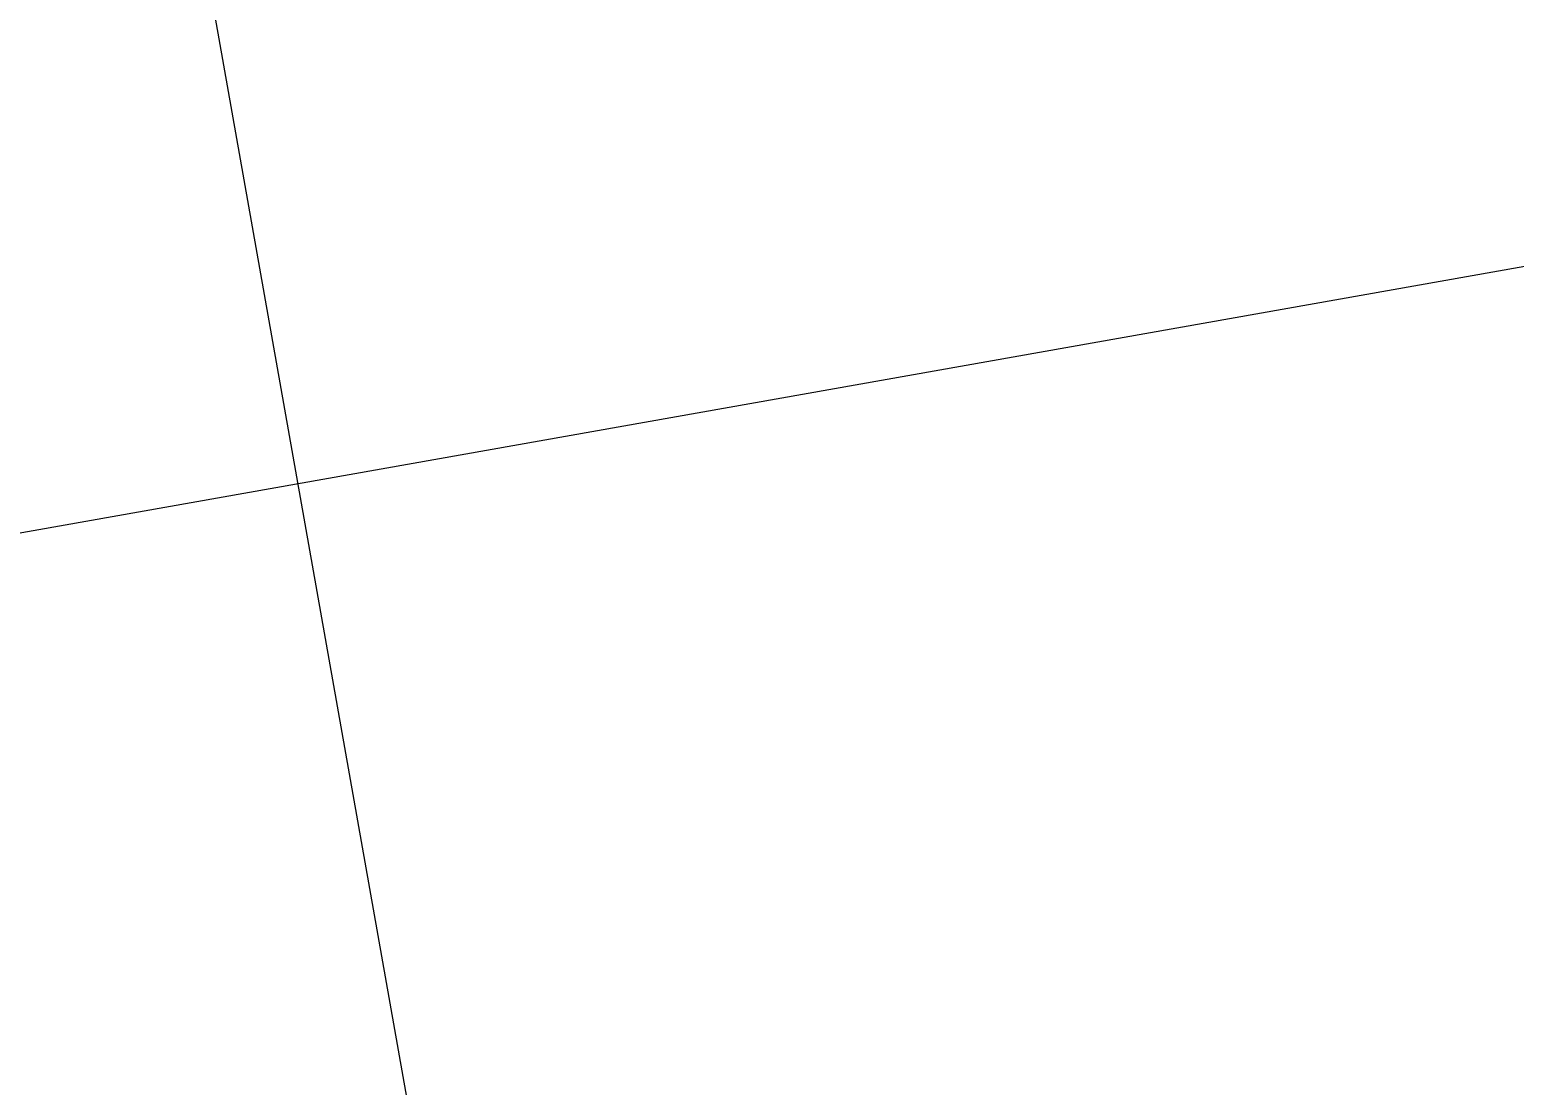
# Model space of a CAD drawing. Header units: millimetres. Extents: x -13407 to 8062823, y -2611 to 109271.
# Drawn here: x 15221.356 to 15226.098, y 50773.837 to 50777.209 of the extents above; entities that cross this region are included whole.
import ezdxf
from ezdxf import colors
from ezdxf.entities.mleader import LeaderData, LeaderLine
from ezdxf.math import Vec2, Vec3

# ---------------------------------------------------------------- set-up
doc = ezdxf.new("R2010")
doc.units = ezdxf.units.MM
for name, color, linetype, lineweight in [('АР_Отметки', 250, 'Continuous', 15), ('АР_Перегородки витражные', 152, 'Continuous', 13), ('АР_Размеры', 175, 'Continuous', 9), ('АР_Размеры дверей', 15, 'Continuous', 0), ('АР_Сущ Несущая стена', 202, 'Continuous', 30)]:
    doc.layers.add(name, color=color, linetype=linetype, lineweight=lineweight)
doc.styles.add('ISOCPEUR', font='isocpeur.ttf', dxfattribs={"width": 0.7})

# ---------------------------------------------------------------- blocks, each defined once
blk = doc.blocks.new('_DotSmall')
at = {"color": 0, "linetype": 'ByBlock', "const_width": 0.5}
blk.add_lwpolyline([(-0.0625, 0, 1), (0.0625, 0, 1)], format="xyb", close=True, dxfattribs=at)
blk = doc.blocks.new('стойка витр.')
at = {"lineweight": 0, "ltscale": 100, "transparency": 33554687}
blk.add_lwpolyline([(-3.9536, -35.6512), (88.6152, -0.5483), (89.1814, 0.7095), (67.1847, 58.7163)], dxfattribs=at)
blk = doc.blocks.new('A$Cf7573d2c')
at = {"color": 5, "lineweight": 0, "ltscale": 100, "transparency": 33554687}
blk.add_lwpolyline([(63.6511, -69.9274), (44.6751, 27.238), (43.5309, 28.0084), (-17.3563, 16.1173)], dxfattribs=at)
at = {"layer": 'АР_Перегородки витражные', "rotation": 80.28340479355269}
blk.add_blockref('стойка витр.', (29.1786, -60.0134), dxfattribs=at)
blk = doc.blocks.new('A$Cec9b444d')
at = {"color": 241, "ltscale": 100, "true_color": 0xf7abae, "rotation": 359}
blk.add_blockref('A$Cf7573d2c', (-2406.3429, -6569.6697), dxfattribs=at)

msp = doc.modelspace()

# ---------------------------------------------------------------- linework, layer by layer
at = {"layer": 'АР_Размеры', "color": 5, "lineweight": 0, "ltscale": 100, "transparency": 33554687}
msp.add_lwpolyline([(15207.3989, 50773.1334), (15230.0182, 50777.1423), (15231.1489, 50776.3522), (15236.3406, 50747.0597)], dxfattribs=at)
msp.add_lwpolyline([(15207.3989, 50773.1334), (15230.0182, 50777.1423), (15231.1489, 50776.3522), (15236.3406, 50747.0597)], dxfattribs=at)
msp.add_lwpolyline([(15207.3989, 50773.1334), (15230.0182, 50777.1423), (15231.1489, 50776.3522), (15236.3406, 50747.0597)], dxfattribs=at)
msp.add_lwpolyline([(15207.3989, 50773.1334), (15230.0182, 50777.1423), (15231.1489, 50776.3522), (15236.3406, 50747.0597)], dxfattribs=at)
msp.add_lwpolyline([(15207.3989, 50773.1334), (15230.0182, 50777.1423), (15231.1489, 50776.3522), (15236.3406, 50747.0597)], dxfattribs=at)
msp.add_lwpolyline([(15207.3989, 50773.1334), (15230.0182, 50777.1423), (15231.1489, 50776.3522), (15236.3406, 50747.0597)], dxfattribs=at)
msp.add_lwpolyline([(15207.3989, 50773.1334), (15230.0182, 50777.1423), (15231.1489, 50776.3522), (15236.3406, 50747.0597)], dxfattribs=at)
msp.add_lwpolyline([(15207.3989, 50773.1334), (15230.0182, 50777.1423), (15231.1489, 50776.3522), (15236.3406, 50747.0597)], dxfattribs=at)
msp.add_lwpolyline([(15207.3989, 50773.1334), (15230.0182, 50777.1423), (15231.1489, 50776.3522), (15236.3406, 50747.0597)], dxfattribs=at)
msp.add_lwpolyline([(15207.3989, 50773.1334), (15230.0182, 50777.1423), (15231.1489, 50776.3522), (15236.3406, 50747.0597)], dxfattribs=at)
msp.add_lwpolyline([(15207.3989, 50773.1334), (15230.0182, 50777.1423), (15231.1489, 50776.3522), (15236.3406, 50747.0597)], dxfattribs=at)
msp.add_lwpolyline([(15207.3989, 50773.1334), (15230.0182, 50777.1423), (15231.1489, 50776.3522), (15236.3406, 50747.0597)], dxfattribs=at)
msp.add_lwpolyline([(15207.3989, 50773.1334), (15230.0182, 50777.1423), (15231.1489, 50776.3522), (15236.3406, 50747.0597)], dxfattribs=at)
msp.add_lwpolyline([(15207.3989, 50773.1334), (15230.0182, 50777.1423), (15231.1489, 50776.3522), (15236.3406, 50747.0597)], dxfattribs=at)
msp.add_lwpolyline([(15207.3989, 50773.1334), (15230.0182, 50777.1423), (15231.1489, 50776.3522), (15236.3406, 50747.0597)], dxfattribs=at)
msp.add_lwpolyline([(15207.3989, 50773.1334), (15230.0182, 50777.1423), (15231.1489, 50776.3522), (15236.3406, 50747.0597)], dxfattribs=at)
msp.add_lwpolyline([(15207.3989, 50773.1334), (15230.0182, 50777.1423), (15231.1489, 50776.3522), (15236.3406, 50747.0597)], dxfattribs=at)
msp.add_lwpolyline([(15207.3989, 50773.1334), (15230.0182, 50777.1423), (15231.1489, 50776.3522), (15236.3406, 50747.0597)], dxfattribs=at)
msp.add_lwpolyline([(15207.3989, 50773.1334), (15230.0182, 50777.1423), (15231.1489, 50776.3522), (15236.3406, 50747.0597)], dxfattribs=at)
msp.add_lwpolyline([(15207.3989, 50773.1334), (15230.0182, 50777.1423), (15231.1489, 50776.3522), (15236.3406, 50747.0597)], dxfattribs=at)
msp.add_lwpolyline([(15207.3989, 50773.1334), (15230.0182, 50777.1423), (15231.1489, 50776.3522), (15236.3406, 50747.0597)], dxfattribs=at)
msp.add_lwpolyline([(15207.3989, 50773.1334), (15230.0182, 50777.1423), (15231.1489, 50776.3522), (15236.3406, 50747.0597)], dxfattribs=at)
msp.add_lwpolyline([(15207.3989, 50773.1334), (15230.0182, 50777.1423), (15231.1489, 50776.3522), (15236.3406, 50747.0597)], dxfattribs=at)
msp.add_lwpolyline([(15207.3989, 50773.1334), (15230.0182, 50777.1423), (15231.1489, 50776.3522), (15236.3406, 50747.0597)], dxfattribs=at)
msp.add_lwpolyline([(15207.3989, 50773.1334), (15230.0182, 50777.1423), (15231.1489, 50776.3522), (15236.3406, 50747.0597)], dxfattribs=at)
msp.add_lwpolyline([(15207.3989, 50773.1334), (15230.0182, 50777.1423), (15231.1489, 50776.3522), (15236.3406, 50747.0597)], dxfattribs=at)
msp.add_lwpolyline([(15207.3989, 50773.1334), (15230.0182, 50777.1423), (15231.1489, 50776.3522), (15236.3406, 50747.0597)], dxfattribs=at)
msp.add_lwpolyline([(15207.3989, 50773.1334), (15230.0182, 50777.1423), (15231.1489, 50776.3522), (15236.3406, 50747.0597)], dxfattribs=at)
msp.add_lwpolyline([(15207.3989, 50773.1334), (15230.0182, 50777.1423), (15231.1489, 50776.3522), (15236.3406, 50747.0597)], dxfattribs=at)
msp.add_lwpolyline([(15207.3989, 50773.1334), (15230.0182, 50777.1423), (15231.1489, 50776.3522), (15236.3406, 50747.0597)], dxfattribs=at)
msp.add_lwpolyline([(15207.3989, 50773.1334), (15230.0182, 50777.1423), (15231.1489, 50776.3522), (15236.3406, 50747.0597)], dxfattribs=at)
msp.add_lwpolyline([(15207.3989, 50773.1334), (15230.0182, 50777.1423), (15231.1489, 50776.3522), (15236.3406, 50747.0597)], dxfattribs=at)
msp.add_lwpolyline([(15207.3989, 50773.1334), (15230.0182, 50777.1423), (15231.1489, 50776.3522), (15236.3406, 50747.0597)], dxfattribs=at)
msp.add_lwpolyline([(15207.3989, 50773.1334), (15230.0182, 50777.1423), (15231.1489, 50776.3522), (15236.3406, 50747.0597)], dxfattribs=at)
msp.add_lwpolyline([(15207.3989, 50773.1334), (15230.0182, 50777.1423), (15231.1489, 50776.3522), (15236.3406, 50747.0597)], dxfattribs=at)
msp.add_lwpolyline([(15207.3989, 50773.1334), (15230.0182, 50777.1423), (15231.1489, 50776.3522), (15236.3406, 50747.0597)], dxfattribs=at)
msp.add_lwpolyline([(15207.3989, 50773.1334), (15230.0182, 50777.1423), (15231.1489, 50776.3522), (15236.3406, 50747.0597)], dxfattribs=at)
msp.add_lwpolyline([(15207.3989, 50773.1334), (15230.0182, 50777.1423), (15231.1489, 50776.3522), (15236.3406, 50747.0597)], dxfattribs=at)
msp.add_lwpolyline([(15207.3989, 50773.1334), (15230.0182, 50777.1423), (15231.1489, 50776.3522), (15236.3406, 50747.0597)], dxfattribs=at)
msp.add_lwpolyline([(15207.3989, 50773.1334), (15230.0182, 50777.1423), (15231.1489, 50776.3522), (15236.3406, 50747.0597)], dxfattribs=at)
msp.add_lwpolyline([(15207.3989, 50773.1334), (15230.0182, 50777.1423), (15231.1489, 50776.3522), (15236.3406, 50747.0597)], dxfattribs=at)
msp.add_lwpolyline([(15207.3989, 50773.1334), (15230.0182, 50777.1423), (15231.1489, 50776.3522), (15236.3406, 50747.0597)], dxfattribs=at)
msp.add_lwpolyline([(15207.3989, 50773.1334), (15230.0182, 50777.1423), (15231.1489, 50776.3522), (15236.3406, 50747.0597)], dxfattribs=at)
msp.add_lwpolyline([(15207.3989, 50773.1334), (15230.0182, 50777.1423), (15231.1489, 50776.3522), (15236.3406, 50747.0597)], dxfattribs=at)
msp.add_lwpolyline([(15207.3989, 50773.1334), (15230.0182, 50777.1423), (15231.1489, 50776.3522), (15236.3406, 50747.0597)], dxfattribs=at)
msp.add_lwpolyline([(15207.3989, 50773.1334), (15230.0182, 50777.1423), (15231.1489, 50776.3522), (15236.3406, 50747.0597)], dxfattribs=at)
msp.add_lwpolyline([(15207.3989, 50773.1334), (15230.0182, 50777.1423), (15231.1489, 50776.3522), (15236.3406, 50747.0597)], dxfattribs=at)
msp.add_lwpolyline([(15207.3989, 50773.1334), (15230.0182, 50777.1423), (15231.1489, 50776.3522), (15236.3406, 50747.0597)], dxfattribs=at)
msp.add_lwpolyline([(15207.3989, 50773.1334), (15230.0182, 50777.1423), (15231.1489, 50776.3522), (15236.3406, 50747.0597)], dxfattribs=at)
msp.add_lwpolyline([(15207.3989, 50773.1334), (15230.0182, 50777.1423), (15231.1489, 50776.3522), (15236.3406, 50747.0597)], dxfattribs=at)
msp.add_lwpolyline([(15207.3989, 50773.1334), (15230.0182, 50777.1423), (15231.1489, 50776.3522), (15236.3406, 50747.0597)], dxfattribs=at)
msp.add_lwpolyline([(15207.3989, 50773.1334), (15230.0182, 50777.1423), (15231.1489, 50776.3522), (15236.3406, 50747.0597)], dxfattribs=at)
msp.add_lwpolyline([(15207.3989, 50773.1334), (15230.0182, 50777.1423), (15231.1489, 50776.3522), (15236.3406, 50747.0597)], dxfattribs=at)
msp.add_lwpolyline([(15207.3989, 50773.1334), (15230.0182, 50777.1423), (15231.1489, 50776.3522), (15236.3406, 50747.0597)], dxfattribs=at)
msp.add_lwpolyline([(15207.3989, 50773.1334), (15230.0182, 50777.1423), (15231.1489, 50776.3522), (15236.3406, 50747.0597)], dxfattribs=at)
msp.add_lwpolyline([(15207.3989, 50773.1334), (15230.0182, 50777.1423), (15231.1489, 50776.3522), (15236.3406, 50747.0597)], dxfattribs=at)
msp.add_lwpolyline([(15207.3989, 50773.1334), (15230.0182, 50777.1423), (15231.1489, 50776.3522), (15236.3406, 50747.0597)], dxfattribs=at)
msp.add_lwpolyline([(15207.3989, 50773.1334), (15230.0182, 50777.1423), (15231.1489, 50776.3522), (15236.3406, 50747.0597)], dxfattribs=at)
msp.add_lwpolyline([(15207.3989, 50773.1334), (15230.0182, 50777.1423), (15231.1489, 50776.3522), (15236.3406, 50747.0597)], dxfattribs=at)
msp.add_lwpolyline([(15207.3989, 50773.1334), (15230.0182, 50777.1423), (15231.1489, 50776.3522), (15236.3406, 50747.0597)], dxfattribs=at)
msp.add_lwpolyline([(15207.3989, 50773.1334), (15230.0182, 50777.1423), (15231.1489, 50776.3522), (15236.3406, 50747.0597)], dxfattribs=at)
msp.add_lwpolyline([(15207.3989, 50773.1334), (15230.0182, 50777.1423), (15231.1489, 50776.3522), (15236.3406, 50747.0597)], dxfattribs=at)
msp.add_lwpolyline([(15207.3989, 50773.1334), (15230.0182, 50777.1423), (15231.1489, 50776.3522), (15236.3406, 50747.0597)], dxfattribs=at)
msp.add_lwpolyline([(15207.3989, 50773.1334), (15230.0182, 50777.1423), (15231.1489, 50776.3522), (15236.3406, 50747.0597)], dxfattribs=at)
msp.add_lwpolyline([(15207.3989, 50773.1334), (15230.0182, 50777.1423), (15231.1489, 50776.3522), (15236.3406, 50747.0597)], dxfattribs=at)
msp.add_lwpolyline([(15207.3989, 50773.1334), (15230.0182, 50777.1423), (15231.1489, 50776.3522), (15236.3406, 50747.0597)], dxfattribs=at)
msp.add_lwpolyline([(15207.3989, 50773.1334), (15230.0182, 50777.1423), (15231.1489, 50776.3522), (15236.3406, 50747.0597)], dxfattribs=at)
msp.add_lwpolyline([(15207.3989, 50773.1334), (15230.0182, 50777.1423), (15231.1489, 50776.3522), (15236.3406, 50747.0597)], dxfattribs=at)
msp.add_lwpolyline([(15207.3989, 50773.1334), (15230.0182, 50777.1423), (15231.1489, 50776.3522), (15236.3406, 50747.0597)], dxfattribs=at)
msp.add_lwpolyline([(15207.3989, 50773.1334), (15230.0182, 50777.1423), (15231.1489, 50776.3522), (15236.3406, 50747.0597)], dxfattribs=at)
msp.add_lwpolyline([(15207.3989, 50773.1334), (15230.0182, 50777.1423), (15231.1489, 50776.3522), (15236.3406, 50747.0597)], dxfattribs=at)
msp.add_lwpolyline([(15207.3989, 50773.1334), (15230.0182, 50777.1423), (15231.1489, 50776.3522), (15236.3406, 50747.0597)], dxfattribs=at)
msp.add_lwpolyline([(15207.3989, 50773.1334), (15230.0182, 50777.1423), (15231.1489, 50776.3522), (15236.3406, 50747.0597)], dxfattribs=at)
msp.add_lwpolyline([(15207.3989, 50773.1334), (15230.0182, 50777.1423), (15231.1489, 50776.3522), (15236.3406, 50747.0597)], dxfattribs=at)
msp.add_lwpolyline([(15207.3989, 50773.1334), (15230.0182, 50777.1423), (15231.1489, 50776.3522), (15236.3406, 50747.0597)], dxfattribs=at)
msp.add_lwpolyline([(15207.3989, 50773.1334), (15230.0182, 50777.1423), (15231.1489, 50776.3522), (15236.3406, 50747.0597)], dxfattribs=at)
msp.add_lwpolyline([(15207.3989, 50773.1334), (15230.0182, 50777.1423), (15231.1489, 50776.3522), (15236.3406, 50747.0597)], dxfattribs=at)
msp.add_lwpolyline([(15207.3989, 50773.1334), (15230.0182, 50777.1423), (15231.1489, 50776.3522), (15236.3406, 50747.0597)], dxfattribs=at)
msp.add_lwpolyline([(15207.3989, 50773.1334), (15230.0182, 50777.1423), (15231.1489, 50776.3522), (15236.3406, 50747.0597)], dxfattribs=at)
msp.add_lwpolyline([(15207.3989, 50773.1334), (15230.0182, 50777.1423), (15231.1489, 50776.3522), (15236.3406, 50747.0597)], dxfattribs=at)
msp.add_lwpolyline([(15207.3989, 50773.1334), (15230.0182, 50777.1423), (15231.1489, 50776.3522), (15236.3406, 50747.0597)], dxfattribs=at)
msp.add_lwpolyline([(15207.3989, 50773.1334), (15230.0182, 50777.1423), (15231.1489, 50776.3522), (15236.3406, 50747.0597)], dxfattribs=at)
msp.add_lwpolyline([(15207.3989, 50773.1334), (15230.0182, 50777.1423), (15231.1489, 50776.3522), (15236.3406, 50747.0597)], dxfattribs=at)
msp.add_lwpolyline([(15207.3989, 50773.1334), (15230.0182, 50777.1423), (15231.1489, 50776.3522), (15236.3406, 50747.0597)], dxfattribs=at)
msp.add_lwpolyline([(15207.3989, 50773.1334), (15230.0182, 50777.1423), (15231.1489, 50776.3522), (15236.3406, 50747.0597)], dxfattribs=at)
msp.add_lwpolyline([(15207.3989, 50773.1334), (15230.0182, 50777.1423), (15231.1489, 50776.3522), (15236.3406, 50747.0597)], dxfattribs=at)
msp.add_lwpolyline([(15207.3989, 50773.1334), (15230.0182, 50777.1423), (15231.1489, 50776.3522), (15236.3406, 50747.0597)], dxfattribs=at)
msp.add_lwpolyline([(15207.3989, 50773.1334), (15230.0182, 50777.1423), (15231.1489, 50776.3522), (15236.3406, 50747.0597)], dxfattribs=at)
msp.add_lwpolyline([(15207.3989, 50773.1334), (15230.0182, 50777.1423), (15231.1489, 50776.3522), (15236.3406, 50747.0597)], dxfattribs=at)
msp.add_lwpolyline([(15207.3989, 50773.1334), (15230.0182, 50777.1423), (15231.1489, 50776.3522), (15236.3406, 50747.0597)], dxfattribs=at)
msp.add_lwpolyline([(15207.3989, 50773.1334), (15230.0182, 50777.1423), (15231.1489, 50776.3522), (15236.3406, 50747.0597)], dxfattribs=at)
msp.add_lwpolyline([(15207.3989, 50773.1334), (15230.0182, 50777.1423), (15231.1489, 50776.3522), (15236.3406, 50747.0597)], dxfattribs=at)
msp.add_lwpolyline([(15207.3989, 50773.1334), (15230.0182, 50777.1423), (15231.1489, 50776.3522), (15236.3406, 50747.0597)], dxfattribs=at)
msp.add_lwpolyline([(15207.3989, 50773.1334), (15230.0182, 50777.1423), (15231.1489, 50776.3522), (15236.3406, 50747.0597)], dxfattribs=at)
msp.add_lwpolyline([(15207.3989, 50773.1334), (15230.0182, 50777.1423), (15231.1489, 50776.3522), (15236.3406, 50747.0597)], dxfattribs=at)
msp.add_lwpolyline([(15207.3989, 50773.1334), (15230.0182, 50777.1423), (15231.1489, 50776.3522), (15236.3406, 50747.0597)], dxfattribs=at)
msp.add_lwpolyline([(15207.3989, 50773.1334), (15230.0182, 50777.1423), (15231.1489, 50776.3522), (15236.3406, 50747.0597)], dxfattribs=at)
msp.add_lwpolyline([(15207.3989, 50773.1334), (15230.0182, 50777.1423), (15231.1489, 50776.3522), (15236.3406, 50747.0597)], dxfattribs=at)
msp.add_lwpolyline([(15207.3989, 50773.1334), (15230.0182, 50777.1423), (15231.1489, 50776.3522), (15236.3406, 50747.0597)], dxfattribs=at)
msp.add_lwpolyline([(15207.3989, 50773.1334), (15230.0182, 50777.1423), (15231.1489, 50776.3522), (15236.3406, 50747.0597)], dxfattribs=at)
msp.add_lwpolyline([(15207.3989, 50773.1334), (15230.0182, 50777.1423), (15231.1489, 50776.3522), (15236.3406, 50747.0597)], dxfattribs=at)
msp.add_lwpolyline([(15207.3989, 50773.1334), (15230.0182, 50777.1423), (15231.1489, 50776.3522), (15236.3406, 50747.0597)], dxfattribs=at)
msp.add_lwpolyline([(15207.3989, 50773.1334), (15230.0182, 50777.1423), (15231.1489, 50776.3522), (15236.3406, 50747.0597)], dxfattribs=at)
msp.add_lwpolyline([(15207.3989, 50773.1334), (15230.0182, 50777.1423), (15231.1489, 50776.3522), (15236.3406, 50747.0597)], dxfattribs=at)
msp.add_lwpolyline([(15207.3989, 50773.1334), (15230.0182, 50777.1423), (15231.1489, 50776.3522), (15236.3406, 50747.0597)], dxfattribs=at)
msp.add_lwpolyline([(15207.3989, 50773.1334), (15230.0182, 50777.1423), (15231.1489, 50776.3522), (15236.3406, 50747.0597)], dxfattribs=at)
msp.add_lwpolyline([(15207.3989, 50773.1334), (15230.0182, 50777.1423), (15231.1489, 50776.3522), (15236.3406, 50747.0597)], dxfattribs=at)
msp.add_lwpolyline([(15207.3989, 50773.1334), (15230.0182, 50777.1423), (15231.1489, 50776.3522), (15236.3406, 50747.0597)], dxfattribs=at)
msp.add_lwpolyline([(15207.3989, 50773.1334), (15230.0182, 50777.1423), (15231.1489, 50776.3522), (15236.3406, 50747.0597)], dxfattribs=at)
msp.add_lwpolyline([(15207.3989, 50773.1334), (15230.0182, 50777.1423), (15231.1489, 50776.3522), (15236.3406, 50747.0597)], dxfattribs=at)
msp.add_lwpolyline([(15207.3989, 50773.1334), (15230.0182, 50777.1423), (15231.1489, 50776.3522), (15236.3406, 50747.0597)], dxfattribs=at)
msp.add_lwpolyline([(15207.3989, 50773.1334), (15230.0182, 50777.1423), (15231.1489, 50776.3522), (15236.3406, 50747.0597)], dxfattribs=at)
msp.add_lwpolyline([(15207.3989, 50773.1334), (15230.0182, 50777.1423), (15231.1489, 50776.3522), (15236.3406, 50747.0597)], dxfattribs=at)
msp.add_lwpolyline([(15207.3989, 50773.1334), (15230.0182, 50777.1423), (15231.1489, 50776.3522), (15236.3406, 50747.0597)], dxfattribs=at)
msp.add_lwpolyline([(15207.3989, 50773.1334), (15230.0182, 50777.1423), (15231.1489, 50776.3522), (15236.3406, 50747.0597)], dxfattribs=at)
msp.add_lwpolyline([(15207.3989, 50773.1334), (15230.0182, 50777.1423), (15231.1489, 50776.3522), (15236.3406, 50747.0597)], dxfattribs=at)
msp.add_lwpolyline([(15207.3989, 50773.1334), (15230.0182, 50777.1423), (15231.1489, 50776.3522), (15236.3406, 50747.0597)], dxfattribs=at)
msp.add_lwpolyline([(15207.3989, 50773.1334), (15230.0182, 50777.1423), (15231.1489, 50776.3522), (15236.3406, 50747.0597)], dxfattribs=at)
msp.add_lwpolyline([(15207.3989, 50773.1334), (15230.0182, 50777.1423), (15231.1489, 50776.3522), (15236.3406, 50747.0597)], dxfattribs=at)
msp.add_lwpolyline([(15207.3989, 50773.1334), (15230.0182, 50777.1423), (15231.1489, 50776.3522), (15236.3406, 50747.0597)], dxfattribs=at)
msp.add_lwpolyline([(15207.3989, 50773.1334), (15230.0182, 50777.1423), (15231.1489, 50776.3522), (15236.3406, 50747.0597)], dxfattribs=at)
msp.add_lwpolyline([(15207.3989, 50773.1334), (15230.0182, 50777.1423), (15231.1489, 50776.3522), (15236.3406, 50747.0597)], dxfattribs=at)
msp.add_lwpolyline([(15207.3989, 50773.1334), (15230.0182, 50777.1423), (15231.1489, 50776.3522), (15236.3406, 50747.0597)], dxfattribs=at)
msp.add_lwpolyline([(15207.3989, 50773.1334), (15230.0182, 50777.1423), (15231.1489, 50776.3522), (15236.3406, 50747.0597)], dxfattribs=at)
msp.add_lwpolyline([(15207.3989, 50773.1334), (15230.0182, 50777.1423), (15231.1489, 50776.3522), (15236.3406, 50747.0597)], dxfattribs=at)
msp.add_lwpolyline([(15207.3989, 50773.1334), (15230.0182, 50777.1423), (15231.1489, 50776.3522), (15236.3406, 50747.0597)], dxfattribs=at)
msp.add_lwpolyline([(15207.3989, 50773.1334), (15230.0182, 50777.1423), (15231.1489, 50776.3522), (15236.3406, 50747.0597)], dxfattribs=at)
msp.add_lwpolyline([(15207.3989, 50773.1334), (15230.0182, 50777.1423), (15231.1489, 50776.3522), (15236.3406, 50747.0597)], dxfattribs=at)
msp.add_lwpolyline([(15207.3989, 50773.1334), (15230.0182, 50777.1423), (15231.1489, 50776.3522), (15236.3406, 50747.0597)], dxfattribs=at)
msp.add_lwpolyline([(15207.3989, 50773.1334), (15230.0182, 50777.1423), (15231.1489, 50776.3522), (15236.3406, 50747.0597)], dxfattribs=at)
msp.add_lwpolyline([(15207.3989, 50773.1334), (15230.0182, 50777.1423), (15231.1489, 50776.3522), (15236.3406, 50747.0597)], dxfattribs=at)
msp.add_lwpolyline([(15207.3989, 50773.1334), (15230.0182, 50777.1423), (15231.1489, 50776.3522), (15236.3406, 50747.0597)], dxfattribs=at)
msp.add_lwpolyline([(15207.3989, 50773.1334), (15230.0182, 50777.1423), (15231.1489, 50776.3522), (15236.3406, 50747.0597)], dxfattribs=at)
msp.add_lwpolyline([(15207.3989, 50773.1334), (15230.0182, 50777.1423), (15231.1489, 50776.3522), (15236.3406, 50747.0597)], dxfattribs=at)
msp.add_lwpolyline([(15207.3989, 50773.1334), (15230.0182, 50777.1423), (15231.1489, 50776.3522), (15236.3406, 50747.0597)], dxfattribs=at)
msp.add_lwpolyline([(15207.3989, 50773.1334), (15230.0182, 50777.1423), (15231.1489, 50776.3522), (15236.3406, 50747.0597)], dxfattribs=at)
msp.add_lwpolyline([(15207.3989, 50773.1334), (15230.0182, 50777.1423), (15231.1489, 50776.3522), (15236.3406, 50747.0597)], dxfattribs=at)
msp.add_lwpolyline([(15207.3989, 50773.1334), (15230.0182, 50777.1423), (15231.1489, 50776.3522), (15236.3406, 50747.0597)], dxfattribs=at)
msp.add_lwpolyline([(15207.3989, 50773.1334), (15230.0182, 50777.1423), (15231.1489, 50776.3522), (15236.3406, 50747.0597)], dxfattribs=at)
msp.add_lwpolyline([(15207.3989, 50773.1334), (15230.0182, 50777.1423), (15231.1489, 50776.3522), (15236.3406, 50747.0597)], dxfattribs=at)
msp.add_lwpolyline([(15207.3989, 50773.1334), (15230.0182, 50777.1423), (15231.1489, 50776.3522), (15236.3406, 50747.0597)], dxfattribs=at)
msp.add_lwpolyline([(15207.3989, 50773.1334), (15230.0182, 50777.1423), (15231.1489, 50776.3522), (15236.3406, 50747.0597)], dxfattribs=at)
msp.add_lwpolyline([(15207.3989, 50773.1334), (15230.0182, 50777.1423), (15231.1489, 50776.3522), (15236.3406, 50747.0597)], dxfattribs=at)
msp.add_lwpolyline([(15207.3989, 50773.1334), (15230.0182, 50777.1423), (15231.1489, 50776.3522), (15236.3406, 50747.0597)], dxfattribs=at)
msp.add_lwpolyline([(15207.3989, 50773.1334), (15230.0182, 50777.1423), (15231.1489, 50776.3522), (15236.3406, 50747.0597)], dxfattribs=at)
msp.add_lwpolyline([(15207.3989, 50773.1334), (15230.0182, 50777.1423), (15231.1489, 50776.3522), (15236.3406, 50747.0597)], dxfattribs=at)
msp.add_lwpolyline([(15207.3989, 50773.1334), (15230.0182, 50777.1423), (15231.1489, 50776.3522), (15236.3406, 50747.0597)], dxfattribs=at)
msp.add_lwpolyline([(15207.3989, 50773.1334), (15230.0182, 50777.1423), (15231.1489, 50776.3522), (15236.3406, 50747.0597)], dxfattribs=at)
msp.add_lwpolyline([(15207.3989, 50773.1334), (15230.0182, 50777.1423), (15231.1489, 50776.3522), (15236.3406, 50747.0597)], dxfattribs=at)
msp.add_lwpolyline([(15207.3989, 50773.1334), (15230.0182, 50777.1423), (15231.1489, 50776.3522), (15236.3406, 50747.0597)], dxfattribs=at)
msp.add_lwpolyline([(15207.3989, 50773.1334), (15230.0182, 50777.1423), (15231.1489, 50776.3522), (15236.3406, 50747.0597)], dxfattribs=at)
msp.add_lwpolyline([(15207.3989, 50773.1334), (15230.0182, 50777.1423), (15231.1489, 50776.3522), (15236.3406, 50747.0597)], dxfattribs=at)
msp.add_lwpolyline([(15207.3989, 50773.1334), (15230.0182, 50777.1423), (15231.1489, 50776.3522), (15236.3406, 50747.0597)], dxfattribs=at)
msp.add_lwpolyline([(15207.3989, 50773.1334), (15230.0182, 50777.1423), (15231.1489, 50776.3522), (15236.3406, 50747.0597)], dxfattribs=at)
msp.add_lwpolyline([(15207.3989, 50773.1334), (15230.0182, 50777.1423), (15231.1489, 50776.3522), (15236.3406, 50747.0597)], dxfattribs=at)
msp.add_lwpolyline([(15207.3989, 50773.1334), (15230.0182, 50777.1423), (15231.1489, 50776.3522), (15236.3406, 50747.0597)], dxfattribs=at)
msp.add_lwpolyline([(15207.3989, 50773.1334), (15230.0182, 50777.1423), (15231.1489, 50776.3522), (15236.3406, 50747.0597)], dxfattribs=at)
msp.add_lwpolyline([(15207.3989, 50773.1334), (15230.0182, 50777.1423), (15231.1489, 50776.3522), (15236.3406, 50747.0597)], dxfattribs=at)
msp.add_lwpolyline([(15207.3989, 50773.1334), (15230.0182, 50777.1423), (15231.1489, 50776.3522), (15236.3406, 50747.0597)], dxfattribs=at)
msp.add_lwpolyline([(15207.3989, 50773.1334), (15230.0182, 50777.1423), (15231.1489, 50776.3522), (15236.3406, 50747.0597)], dxfattribs=at)
msp.add_lwpolyline([(15207.3989, 50773.1334), (15230.0182, 50777.1423), (15231.1489, 50776.3522), (15236.3406, 50747.0597)], dxfattribs=at)
msp.add_lwpolyline([(15207.3989, 50773.1334), (15230.0182, 50777.1423), (15231.1489, 50776.3522), (15236.3406, 50747.0597)], dxfattribs=at)
msp.add_lwpolyline([(15207.3989, 50773.1334), (15230.0182, 50777.1423), (15231.1489, 50776.3522), (15236.3406, 50747.0597)], dxfattribs=at)
msp.add_lwpolyline([(15207.3989, 50773.1334), (15230.0182, 50777.1423), (15231.1489, 50776.3522), (15236.3406, 50747.0597)], dxfattribs=at)
msp.add_lwpolyline([(15207.3989, 50773.1334), (15230.0182, 50777.1423), (15231.1489, 50776.3522), (15236.3406, 50747.0597)], dxfattribs=at)
msp.add_lwpolyline([(15207.3989, 50773.1334), (15230.0182, 50777.1423), (15231.1489, 50776.3522), (15236.3406, 50747.0597)], dxfattribs=at)
msp.add_lwpolyline([(15207.3989, 50773.1334), (15230.0182, 50777.1423), (15231.1489, 50776.3522), (15236.3406, 50747.0597)], dxfattribs=at)
msp.add_lwpolyline([(15207.3989, 50773.1334), (15230.0182, 50777.1423), (15231.1489, 50776.3522), (15236.3406, 50747.0597)], dxfattribs=at)
msp.add_lwpolyline([(15207.3989, 50773.1334), (15230.0182, 50777.1423), (15231.1489, 50776.3522), (15236.3406, 50747.0597)], dxfattribs=at)
msp.add_lwpolyline([(15207.3989, 50773.1334), (15230.0182, 50777.1423), (15231.1489, 50776.3522), (15236.3406, 50747.0597)], dxfattribs=at)
msp.add_lwpolyline([(15207.3989, 50773.1334), (15230.0182, 50777.1423), (15231.1489, 50776.3522), (15236.3406, 50747.0597)], dxfattribs=at)
msp.add_lwpolyline([(15207.3989, 50773.1334), (15230.0182, 50777.1423), (15231.1489, 50776.3522), (15236.3406, 50747.0597)], dxfattribs=at)
msp.add_lwpolyline([(15207.3989, 50773.1334), (15230.0182, 50777.1423), (15231.1489, 50776.3522), (15236.3406, 50747.0597)], dxfattribs=at)
msp.add_lwpolyline([(15207.3989, 50773.1334), (15230.0182, 50777.1423), (15231.1489, 50776.3522), (15236.3406, 50747.0597)], dxfattribs=at)
msp.add_lwpolyline([(15207.3989, 50773.1334), (15230.0182, 50777.1423), (15231.1489, 50776.3522), (15236.3406, 50747.0597)], dxfattribs=at)
msp.add_lwpolyline([(15207.3989, 50773.1334), (15230.0182, 50777.1423), (15231.1489, 50776.3522), (15236.3406, 50747.0597)], dxfattribs=at)
msp.add_lwpolyline([(15207.3989, 50773.1334), (15230.0182, 50777.1423), (15231.1489, 50776.3522), (15236.3406, 50747.0597)], dxfattribs=at)
msp.add_lwpolyline([(15207.3989, 50773.1334), (15230.0182, 50777.1423), (15231.1489, 50776.3522), (15236.3406, 50747.0597)], dxfattribs=at)
msp.add_lwpolyline([(15207.3989, 50773.1334), (15230.0182, 50777.1423), (15231.1489, 50776.3522), (15236.3406, 50747.0597)], dxfattribs=at)
msp.add_lwpolyline([(15207.3989, 50773.1334), (15230.0182, 50777.1423), (15231.1489, 50776.3522), (15236.3406, 50747.0597)], dxfattribs=at)
msp.add_lwpolyline([(15207.3989, 50773.1334), (15230.0182, 50777.1423), (15231.1489, 50776.3522), (15236.3406, 50747.0597)], dxfattribs=at)
msp.add_lwpolyline([(15207.3989, 50773.1334), (15230.0182, 50777.1423), (15231.1489, 50776.3522), (15236.3406, 50747.0597)], dxfattribs=at)
msp.add_lwpolyline([(15207.3989, 50773.1334), (15230.0182, 50777.1423), (15231.1489, 50776.3522), (15236.3406, 50747.0597)], dxfattribs=at)
msp.add_lwpolyline([(15207.3989, 50773.1334), (15230.0182, 50777.1423), (15231.1489, 50776.3522), (15236.3406, 50747.0597)], dxfattribs=at)
msp.add_lwpolyline([(15207.3989, 50773.1334), (15230.0182, 50777.1423), (15231.1489, 50776.3522), (15236.3406, 50747.0597)], dxfattribs=at)
msp.add_lwpolyline([(15207.3989, 50773.1334), (15230.0182, 50777.1423), (15231.1489, 50776.3522), (15236.3406, 50747.0597)], dxfattribs=at)
msp.add_lwpolyline([(15207.3989, 50773.1334), (15230.0182, 50777.1423), (15231.1489, 50776.3522), (15236.3406, 50747.0597)], dxfattribs=at)
msp.add_lwpolyline([(15207.3989, 50773.1334), (15230.0182, 50777.1423), (15231.1489, 50776.3522), (15236.3406, 50747.0597)], dxfattribs=at)
msp.add_lwpolyline([(15207.3989, 50773.1334), (15230.0182, 50777.1423), (15231.1489, 50776.3522), (15236.3406, 50747.0597)], dxfattribs=at)
msp.add_lwpolyline([(15207.3989, 50773.1334), (15230.0182, 50777.1423), (15231.1489, 50776.3522), (15236.3406, 50747.0597)], dxfattribs=at)
msp.add_lwpolyline([(15207.3989, 50773.1334), (15230.0182, 50777.1423), (15231.1489, 50776.3522), (15236.3406, 50747.0597)], dxfattribs=at)
msp.add_lwpolyline([(15207.3989, 50773.1334), (15230.0182, 50777.1423), (15231.1489, 50776.3522), (15236.3406, 50747.0597)], dxfattribs=at)
msp.add_lwpolyline([(15207.3989, 50773.1334), (15230.0182, 50777.1423), (15231.1489, 50776.3522), (15236.3406, 50747.0597)], dxfattribs=at)
msp.add_lwpolyline([(15207.3989, 50773.1334), (15230.0182, 50777.1423), (15231.1489, 50776.3522), (15236.3406, 50747.0597)], dxfattribs=at)
msp.add_lwpolyline([(15207.3989, 50773.1334), (15230.0182, 50777.1423), (15231.1489, 50776.3522), (15236.3406, 50747.0597)], dxfattribs=at)
msp.add_lwpolyline([(15207.3989, 50773.1334), (15230.0182, 50777.1423), (15231.1489, 50776.3522), (15236.3406, 50747.0597)], dxfattribs=at)
msp.add_lwpolyline([(15207.3989, 50773.1334), (15230.0182, 50777.1423), (15231.1489, 50776.3522), (15236.3406, 50747.0597)], dxfattribs=at)
msp.add_lwpolyline([(15207.3989, 50773.1334), (15230.0182, 50777.1423), (15231.1489, 50776.3522), (15236.3406, 50747.0597)], dxfattribs=at)
msp.add_lwpolyline([(15207.3989, 50773.1334), (15230.0182, 50777.1423), (15231.1489, 50776.3522), (15236.3406, 50747.0597)], dxfattribs=at)
msp.add_lwpolyline([(15207.3989, 50773.1334), (15230.0182, 50777.1423), (15231.1489, 50776.3522), (15236.3406, 50747.0597)], dxfattribs=at)
msp.add_lwpolyline([(15207.3989, 50773.1334), (15230.0182, 50777.1423), (15231.1489, 50776.3522), (15236.3406, 50747.0597)], dxfattribs=at)
msp.add_lwpolyline([(15207.3989, 50773.1334), (15230.0182, 50777.1423), (15231.1489, 50776.3522), (15236.3406, 50747.0597)], dxfattribs=at)
msp.add_lwpolyline([(15207.3989, 50773.1334), (15230.0182, 50777.1423), (15231.1489, 50776.3522), (15236.3406, 50747.0597)], dxfattribs=at)
msp.add_lwpolyline([(15207.3989, 50773.1334), (15230.0182, 50777.1423), (15231.1489, 50776.3522), (15236.3406, 50747.0597)], dxfattribs=at)
msp.add_lwpolyline([(15207.3989, 50773.1334), (15230.0182, 50777.1423), (15231.1489, 50776.3522), (15236.3406, 50747.0597)], dxfattribs=at)
msp.add_lwpolyline([(15207.3989, 50773.1334), (15230.0182, 50777.1423), (15231.1489, 50776.3522), (15236.3406, 50747.0597)], dxfattribs=at)
msp.add_lwpolyline([(15207.3989, 50773.1334), (15230.0182, 50777.1423), (15231.1489, 50776.3522), (15236.3406, 50747.0597)], dxfattribs=at)
msp.add_lwpolyline([(15207.3989, 50773.1334), (15230.0182, 50777.1423), (15231.1489, 50776.3522), (15236.3406, 50747.0597)], dxfattribs=at)
msp.add_lwpolyline([(15207.3989, 50773.1334), (15230.0182, 50777.1423), (15231.1489, 50776.3522), (15236.3406, 50747.0597)], dxfattribs=at)
msp.add_lwpolyline([(15207.3989, 50773.1334), (15230.0182, 50777.1423), (15231.1489, 50776.3522), (15236.3406, 50747.0597)], dxfattribs=at)
msp.add_lwpolyline([(15207.3989, 50773.1334), (15230.0182, 50777.1423), (15231.1489, 50776.3522), (15236.3406, 50747.0597)], dxfattribs=at)
msp.add_lwpolyline([(15207.3989, 50773.1334), (15230.0182, 50777.1423), (15231.1489, 50776.3522), (15236.3406, 50747.0597)], dxfattribs=at)
msp.add_lwpolyline([(15207.3989, 50773.1334), (15230.0182, 50777.1423), (15231.1489, 50776.3522), (15236.3406, 50747.0597)], dxfattribs=at)
msp.add_lwpolyline([(15207.3989, 50773.1334), (15230.0182, 50777.1423), (15231.1489, 50776.3522), (15236.3406, 50747.0597)], dxfattribs=at)
msp.add_lwpolyline([(15207.3989, 50773.1334), (15230.0182, 50777.1423), (15231.1489, 50776.3522), (15236.3406, 50747.0597)], dxfattribs=at)
msp.add_lwpolyline([(15207.3989, 50773.1334), (15230.0182, 50777.1423), (15231.1489, 50776.3522), (15236.3406, 50747.0597)], dxfattribs=at)
msp.add_lwpolyline([(15207.3989, 50773.1334), (15230.0182, 50777.1423), (15231.1489, 50776.3522), (15236.3406, 50747.0597)], dxfattribs=at)
msp.add_lwpolyline([(15207.3989, 50773.1334), (15230.0182, 50777.1423), (15231.1489, 50776.3522), (15236.3406, 50747.0597)], dxfattribs=at)
msp.add_lwpolyline([(15207.3989, 50773.1334), (15230.0182, 50777.1423), (15231.1489, 50776.3522), (15236.3406, 50747.0597)], dxfattribs=at)
msp.add_lwpolyline([(15207.3989, 50773.1334), (15230.0182, 50777.1423), (15231.1489, 50776.3522), (15236.3406, 50747.0597)], dxfattribs=at)
msp.add_lwpolyline([(15207.3989, 50773.1334), (15230.0182, 50777.1423), (15231.1489, 50776.3522), (15236.3406, 50747.0597)], dxfattribs=at)
msp.add_lwpolyline([(15207.3989, 50773.1334), (15230.0182, 50777.1423), (15231.1489, 50776.3522), (15236.3406, 50747.0597)], dxfattribs=at)
msp.add_lwpolyline([(15207.3989, 50773.1334), (15230.0182, 50777.1423), (15231.1489, 50776.3522), (15236.3406, 50747.0597)], dxfattribs=at)
msp.add_lwpolyline([(15207.3989, 50773.1334), (15230.0182, 50777.1423), (15231.1489, 50776.3522), (15236.3406, 50747.0597)], dxfattribs=at)
msp.add_lwpolyline([(15207.3989, 50773.1334), (15230.0182, 50777.1423), (15231.1489, 50776.3522), (15236.3406, 50747.0597)], dxfattribs=at)
at = {"layer": 'АР_Сущ Несущая стена', "lineweight": 18, "ltscale": 100}
msp.add_arc((14687.4988, 60278.9068), 9778.6546, 272.59254797, 356.63539137, dxfattribs=at)

# ---------------------------------------------------------------- block references
at = {"layer": 'АР_Размеры дверей', "ltscale": 100}
msp.add_blockref('A$Cec9b444d', (17569.9384, 57395), dxfattribs=at)

# ---------------------------------------------------------------- leaders
at = {"layer": 'АР_Отметки'}
ml = msp.add_multileader_mtext('Standard', dxfattribs=at)
ml.set_content('%%P0,000', color=256, style='ISOCPEUR')
ml.set_leader_properties(color=256, linetype='Continuous', lineweight=-1)
ml.set_arrow_properties(name='DOTSMALL')
ml.build(insert=Vec2(0, 0))
ml.multileader.update_dxf_attribs({"has_text_frame": 1, "text_left_attachment_type": 4, "text_right_attachment_type": 4, "dogleg_length": 100, "arrow_head_size": 180})
ctx = ml.context
ctx.base_point, ctx.char_height, ctx.arrow_head_size, ctx.landing_gap_size, ctx.plane_origin = Vec3(23741.7919, 77327.2486), 250, 180, 50, Vec3(21198.4255, 75380.242)
ctx.left_attachment, ctx.right_attachment = 4, 4
notes = []
notes.append((ctx, [(0, (0, 0, 0), (0, 0), (1, 0), 1, [])]))
ctx.mtext.insert, ctx.mtext.width, ctx.mtext.line_spacing_style, ctx.mtext.flow_direction = Vec3(23791.7919, 77660.582), 852.697031, 2, 5
ml = msp.add_multileader_mtext('Standard', dxfattribs=at)
ml.set_content('-1,140', color=256, style='ISOCPEUR')
ml.set_leader_properties(color=256, linetype='Continuous', lineweight=-1)
ml.set_arrow_properties(name='DOTSMALL')
ml.build(insert=Vec2(0, 0))
ml.multileader.update_dxf_attribs({"has_text_frame": 1, "text_left_attachment_type": 4, "text_right_attachment_type": 4, "dogleg_length": 100, "arrow_head_size": 180})
ctx = ml.context
ctx.base_point, ctx.char_height, ctx.arrow_head_size, ctx.landing_gap_size, ctx.plane_origin = Vec3(34149.9904, 75558.9044), 250, 180, 50, Vec3(34068.597, 74291.3402)
ctx.left_attachment, ctx.right_attachment = 4, 4
notes.append((ctx, [(0, (0, 0, 0), (0, 0), (1, 0), 1, [])]))
ctx.mtext.insert, ctx.mtext.width, ctx.mtext.line_spacing_style, ctx.mtext.flow_direction = Vec3(34199.9904, 75892.2377), 852.697031, 2, 5
ml = msp.add_multileader_mtext('Standard', dxfattribs=at)
ml.set_content('%%P0,000', color=256, style='ISOCPEUR')
ml.set_leader_properties(color=256, linetype='Continuous', lineweight=-1)
ml.set_arrow_properties(name='DOTSMALL')
ml.build(insert=Vec2(0, 0))
ml.multileader.update_dxf_attribs({"has_text_frame": 1, "text_left_attachment_type": 4, "text_right_attachment_type": 4, "dogleg_length": 100, "arrow_head_size": 180})
ctx = ml.context
ctx.base_point, ctx.char_height, ctx.arrow_head_size, ctx.landing_gap_size, ctx.plane_origin = Vec3(26088.0455, 75179.2037), 250, 180, 50, Vec3(22136.4846, 73740.7267)
ctx.left_attachment, ctx.right_attachment = 4, 4
notes.append((ctx, [(0, (0, 0, 0), (0, 0), (1, 0), 1, [])]))
ctx.mtext.insert, ctx.mtext.width, ctx.mtext.line_spacing_style, ctx.mtext.flow_direction = Vec3(26138.0455, 75512.537), 852.697031, 2, 5
ml = msp.add_multileader_mtext('Standard', dxfattribs=at)
ml.set_content('Л.4', color=256, style='ISOCPEUR')
ml.set_leader_properties(color=256, linetype='Continuous', lineweight=-1)
ml.set_arrow_properties(name='DOTSMALL')
ml.build(insert=Vec2(0, 0))
ml.multileader.update_dxf_attribs({"has_text_frame": 1, "text_left_attachment_type": 4, "text_right_attachment_type": 4, "dogleg_length": 100, "arrow_head_size": 180})
ctx = ml.context
ctx.base_point, ctx.char_height, ctx.arrow_head_size, ctx.landing_gap_size, ctx.plane_origin = Vec3(26987.5698, 74395.9024), 250, 180, 50, Vec3(52223.4871, 62772.7829)
ctx.left_attachment, ctx.right_attachment = 4, 4
notes.append((ctx, [(0, (0, 0, 0), (0, 0), (1, 0), 1, [])]))
ctx.mtext.insert, ctx.mtext.width, ctx.mtext.line_spacing_style, ctx.mtext.flow_direction = Vec3(27037.5698, 74729.2357), 852.697031, 2, 5
ml = msp.add_multileader_mtext('Standard', dxfattribs=at)
ml.set_content('-1,140', color=256, style='ISOCPEUR')
ml.set_leader_properties(color=256, linetype='Continuous', lineweight=-1)
ml.set_arrow_properties(name='DOTSMALL')
ml.build(insert=Vec2(0, 0))
ml.multileader.update_dxf_attribs({"has_text_frame": 1, "text_left_attachment_type": 4, "text_right_attachment_type": 4, "dogleg_length": 100, "arrow_head_size": 180})
ctx = ml.context
ctx.base_point, ctx.char_height, ctx.arrow_head_size, ctx.landing_gap_size, ctx.plane_origin = Vec3(31490.1314, 73467.6393, 0), 250, 180, 50, Vec3(31408.7379, 73753.7809, 0)
ctx.left_attachment, ctx.right_attachment = 4, 4
notes.append((ctx, [(0, (0, 0, 0), (0, 0), (1, 0), 1, [])]))
ctx.mtext.insert, ctx.mtext.width, ctx.mtext.line_spacing_style, ctx.mtext.flow_direction = Vec3(31540.1314, 73800.9726, 0), 852.697031, 2, 5
ml = msp.add_multileader_mtext('Standard', dxfattribs=at)
ml.set_content('%%P0,000', color=256, style='ISOCPEUR')
ml.set_leader_properties(color=256, linetype='Continuous', lineweight=-1)
ml.set_arrow_properties(name='DOTSMALL')
ml.build(insert=Vec2(0, 0))
ml.multileader.update_dxf_attribs({"has_text_frame": 1, "text_left_attachment_type": 4, "text_right_attachment_type": 4, "dogleg_length": 100, "arrow_head_size": 180})
ctx = ml.context
ctx.base_point, ctx.char_height, ctx.arrow_head_size, ctx.landing_gap_size, ctx.plane_origin = Vec3(16047.2995, 73278.1425, -0.1595), 250, 180, 50, Vec3(12976.2178, 71688.594, -0.1595)
ctx.left_attachment, ctx.right_attachment = 4, 4
notes.append((ctx, [(0, (0, 0, 0), (0, 0), (1, 0), 1, [])]))
ctx.mtext.insert, ctx.mtext.width, ctx.mtext.line_spacing_style, ctx.mtext.flow_direction = Vec3(16097.2995, 73611.4759, -0.1595), 852.697031, 2, 5
ml = msp.add_multileader_mtext('Standard', dxfattribs=at)
ml.set_content('{\\W0.8;-2,250}', color=256, style='ISOCPEUR')
ml.set_leader_properties(color=256, linetype='Continuous', lineweight=-1)
ml.set_arrow_properties(name='DOTSMALL')
ml.build(insert=Vec2(0, 0))
ml.multileader.update_dxf_attribs({"has_text_frame": 1, "text_left_attachment_type": 4, "text_right_attachment_type": 4, "dogleg_length": 100, "arrow_head_size": 180})
ctx = ml.context
ctx.base_point, ctx.char_height, ctx.arrow_head_size, ctx.landing_gap_size, ctx.plane_origin = Vec3(49783.7653, 72941.3917), 250, 180, 50, Vec3(49702.3719, 71663.2724)
ctx.left_attachment, ctx.right_attachment = 4, 4
notes.append((ctx, [(0, (0, 0, 0), (0, 0), (1, 0), 1, [])]))
ctx.mtext.insert, ctx.mtext.width, ctx.mtext.defined_height, ctx.mtext.line_spacing_style, ctx.mtext.flow_direction = Vec3(49833.7653, 73274.725), 769.988959, 343.8884, 2, 5
ml = msp.add_multileader_mtext('Standard', dxfattribs=at)
ml.set_content('+2,100', color=256, style='ISOCPEUR')
ml.set_leader_properties(color=256, linetype='Continuous', lineweight=-1)
ml.set_arrow_properties(name='DOTSMALL')
ml.build(insert=Vec2(0, 0))
ml.multileader.update_dxf_attribs({"has_text_frame": 1, "text_left_attachment_type": 4, "text_right_attachment_type": 4, "dogleg_length": 100, "arrow_head_size": 180})
ctx = ml.context
ctx.base_point, ctx.char_height, ctx.arrow_head_size, ctx.landing_gap_size, ctx.plane_origin = Vec3(54621.1747, 71236.4284, 0), 250, 180, 50, Vec3(54539.7812, 69968.8643, 0)
ctx.left_attachment, ctx.right_attachment = 4, 4
notes.append((ctx, [(0, (0, 0, 0), (0, 0), (1, 0), 1, [])]))
ctx.mtext.insert, ctx.mtext.width, ctx.mtext.line_spacing_style, ctx.mtext.flow_direction = Vec3(54671.1747, 71569.7618, 0), 852.697031, 2, 5
ml = msp.add_multileader_mtext('Standard', dxfattribs=at)
ml.set_content('Л.5', color=256, style='ISOCPEUR')
ml.set_leader_properties(color=256, linetype='Continuous', lineweight=-1)
ml.set_arrow_properties(name='DOTSMALL')
ml.build(insert=Vec2(0, 0))
ml.multileader.update_dxf_attribs({"has_text_frame": 1, "text_left_attachment_type": 4, "text_right_attachment_type": 4, "dogleg_length": 100, "arrow_head_size": 180})
ctx = ml.context
ctx.base_point, ctx.char_height, ctx.arrow_head_size, ctx.landing_gap_size, ctx.plane_origin = Vec3(54572.7936, 68702.2125), 250, 180, 50, Vec3(79808.7109, 57079.0931)
ctx.left_attachment, ctx.right_attachment = 4, 4
notes.append((ctx, [(0, (0, 0, 0), (0, 0), (1, 0), 1, [])]))
ctx.mtext.insert, ctx.mtext.width, ctx.mtext.line_spacing_style, ctx.mtext.flow_direction = Vec3(54622.7936, 69035.5459), 852.697031, 2, 5
ml = msp.add_multileader_mtext('Standard', dxfattribs=at)
ml.set_content('0,000', color=256, style='ISOCPEUR')
ml.set_leader_properties(color=256, linetype='Continuous', lineweight=-1)
ml.set_arrow_properties(name='DOTSMALL')
ml.build(insert=Vec2(0, 0))
ml.multileader.update_dxf_attribs({"has_text_frame": 1, "text_left_attachment_type": 4, "text_right_attachment_type": 4, "dogleg_length": 100, "arrow_head_size": 180})
ctx = ml.context
ctx.base_point, ctx.char_height, ctx.arrow_head_size, ctx.landing_gap_size, ctx.plane_origin = Vec3(39547.0973, 65532.3676, 0), 250, 180, 50, Vec3(37385.8849, 65007.7887, 0)
ctx.left_attachment, ctx.right_attachment = 4, 4
notes.append((ctx, [(0, (0, 0, 0), (0, 0), (1, 0), 1, [])]))
ctx.mtext.insert, ctx.mtext.width, ctx.mtext.line_spacing_style, ctx.mtext.flow_direction = Vec3(39597.0973, 65932.3676, 0), 852.697031, 2, 5
ml = msp.add_multileader_mtext('Standard', dxfattribs=at)
ml.set_content('0,000', color=256, style='ISOCPEUR')
ml.set_leader_properties(color=256, linetype='Continuous', lineweight=-1)
ml.set_arrow_properties(name='DOTSMALL')
ml.build(insert=Vec2(0, 0))
ml.multileader.update_dxf_attribs({"has_text_frame": 1, "text_left_attachment_type": 4, "text_right_attachment_type": 4, "dogleg_length": 100, "arrow_head_size": 180})
ctx = ml.context
ctx.base_point, ctx.char_height, ctx.arrow_head_size, ctx.landing_gap_size, ctx.plane_origin = Vec3(55204.3195, 64751.7694, 0), 250, 180, 50, Vec3(55122.926, 63550.8719, 0)
ctx.left_attachment, ctx.right_attachment = 4, 4
notes.append((ctx, [(0, (0, 0, 0), (0, 0), (1, 0), 1, [])]))
ctx.mtext.insert, ctx.mtext.width, ctx.mtext.line_spacing_style, ctx.mtext.flow_direction = Vec3(55254.3195, 65151.7694, 0), 852.697031, 2, 5
ml = msp.add_multileader_mtext('Standard', dxfattribs=at)
ml.set_content('%%P0,000', color=256, style='ISOCPEUR')
ml.set_leader_properties(color=256, linetype='Continuous', lineweight=-1)
ml.set_arrow_properties(name='DOTSMALL')
ml.build(insert=Vec2(0, 0))
ml.multileader.update_dxf_attribs({"has_text_frame": 1, "text_left_attachment_type": 4, "text_right_attachment_type": 4, "dogleg_length": 100, "arrow_head_size": 180})
ctx = ml.context
ctx.base_point, ctx.char_height, ctx.arrow_head_size, ctx.landing_gap_size, ctx.plane_origin = Vec3(58153.4348, 64744.2729), 250, 180, 50, Vec3(55082.3531, 63154.7244)
ctx.left_attachment, ctx.right_attachment = 4, 4
notes.append((ctx, [(0, (0, 0, 0), (0, 0), (1, 0), 1, [])]))
ctx.mtext.insert, ctx.mtext.width, ctx.mtext.line_spacing_style, ctx.mtext.flow_direction = Vec3(58203.4348, 65077.6062), 852.697031, 2, 5
ml = msp.add_multileader_mtext('Standard', dxfattribs=at)
ml.set_content('-2,650', color=256, style='ISOCPEUR')
ml.set_leader_properties(color=256, linetype='Continuous', lineweight=-1)
ml.set_arrow_properties(name='DOTSMALL')
ml.build(insert=Vec2(0, 0))
ml.multileader.update_dxf_attribs({"has_text_frame": 1, "text_left_attachment_type": 4, "text_right_attachment_type": 4, "dogleg_length": 100, "arrow_head_size": 180})
ctx = ml.context
ctx.base_point, ctx.char_height, ctx.arrow_head_size, ctx.landing_gap_size, ctx.plane_origin = Vec3(43941.3514, 58653.7512), 250, 180, 50, Vec3(41780.1391, 58062.5056)
ctx.left_attachment, ctx.right_attachment = 4, 4
notes.append((ctx, [(0, (0, 0, 0), (0, 0), (1, 0), 1, [])]))
ctx.mtext.insert, ctx.mtext.width, ctx.mtext.line_spacing_style, ctx.mtext.flow_direction = Vec3(43991.3514, 58987.0845), 852.697031, 2, 5
for ctx, leaders in notes:
    for number, flags, end, landing, length, lines in leaders:
        leader = LeaderData()
        leader.index, (leader.has_last_leader_line, leader.has_dogleg_vector, leader.attachment_direction) = number, flags
        leader.last_leader_point, leader.dogleg_vector, leader.dogleg_length = Vec3(end), Vec3(landing), length
        for number, points, colour, breaks in lines:
            line = LeaderLine()
            line.index, line.vertices, line.color, line.breaks = number, Vec3.list(points), colors.encode_raw_color(colour), breaks
            leader.lines.append(line)
        ctx.leaders.append(leader)

doc.saveas('drawing.dxf')
